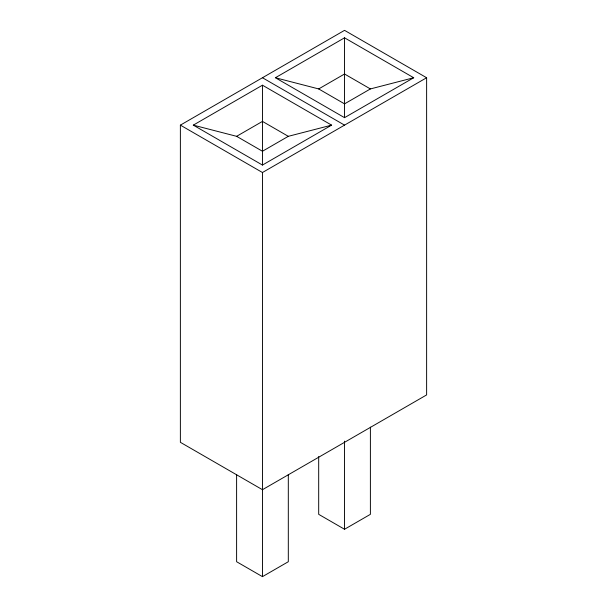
<?xml version="1.0" encoding="UTF-8"?>
<svg xmlns="http://www.w3.org/2000/svg" width="607" height="607" viewBox="0 0 607 607"><rect width="100%" height="100%" fill="white"/><g stroke="black" fill="none" stroke-linecap="round" stroke-linejoin="round"><path stroke-width="0.91" d="M180.378 125.133L344.541 30.35L426.622 77.742L426.622 394.922L262.459 489.705L180.378 442.313L180.378 125.133L262.459 172.517L426.622 77.742M193.299 125.133L262.459 85.2L331.612 125.133L262.459 165.058L193.299 125.133L236.609 136.325L262.459 151.249L288.31 136.325L331.612 125.133M275.388 77.742L344.541 37.816L413.701 77.742L344.541 117.667L275.388 77.742L318.69 88.933L344.541 103.858L370.391 88.933L413.701 77.742M236.609 136.325L262.459 121.4L288.31 136.325M318.69 88.933L344.541 74.008L370.391 88.933M236.609 474.537L236.609 561.725L262.459 576.65L288.31 561.725L288.31 474.537M318.69 456.525L318.69 514.334L344.541 529.258L370.391 514.334L370.391 427.146M262.459 77.742L344.541 125.133M344.541 37.816L344.541 117.667M344.541 441.122L344.541 529.258M262.459 85.2L262.459 165.058M262.459 172.517L262.459 576.65"/></g></svg>
